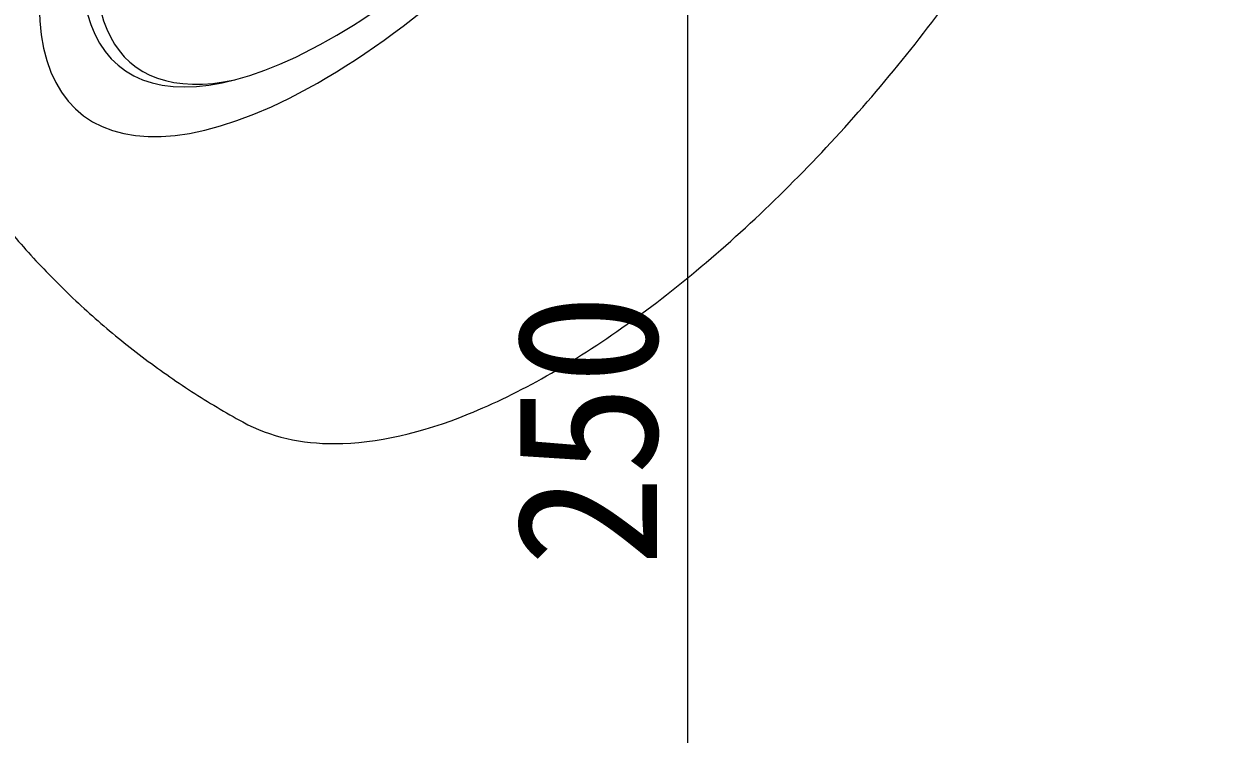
# Model space of a CAD drawing. Header units: millimetres. Extents: x 36 to 2484, y 36 to 1746.
# Drawn here: x 796.4 to 923.1, y 510 to 585.7 of the extents above; entities that cross this region are included whole.
import ezdxf

# ---------------------------------------------------------------- set-up
doc = ezdxf.new("R2010")
doc.units = ezdxf.units.MM
doc.header["$LTSCALE"] = 6
doc.layers.add('가는실선_A4', color=7, linetype='Continuous', lineweight=5)
doc.layers.add('굵은실선_A3', color=7, linetype='Continuous', lineweight=18)
doc.styles.add('치수문자_A3(2.5)', font='')
doc.styles.get('치수문자_A3(2.5)').set_extended_font_data('GulimChe')
doc.dimstyles.new('치수_A3(2.5)', dxfattribs={"dimscale": 6, "dimtxt": 2.5, "dimasz": 2.5, "dimexe": 1.5, "dimexo": 1, "dimgap": 0.5, "dimtad": 1, "dimtoh": 1, "dimdec": 1, "dimrnd": 1e-08, "dimdsep": 46, "dimtxsty": '치수문자_A3(2.5)', "dimcen": 0.09, "dimdle": 10, "dimclrd": 8, "dimclre": 8, "dimclrt": 7, "dimadec": 1, "dimazin": 2, "dimtfac": 0.8, "dimtmove": 0, "dimatfit": 3, "dimfxl": 1, "dimtolj": 1, "dimtzin": 0, "dimlwd": -1, "dimlwe": -1, "dimarcsym": 0})

# ---------------------------------------------------------------- blocks, each defined once
blk = doc.blocks.new('*D19')
at = {"layer": 'Defpoints', "color": 0, "transparency": 16777216}
for p in [(867.2, 667.43), (959.17, 667.43), (1043.17, 417.43)]:
    blk.add_point(p, dxfattribs=at)
at = {"layer": '가는실선_A4', "color": 8, "transparency": 16777216}
for p, q in [((953.17, 667.43), (858.2, 667.43)), ((867.2, 432.43), (867.2, 652.43)), ((1037.17, 417.43), (858.2, 417.43))]:
    blk.add_line(p, q, dxfattribs=at)
for points in [[(864.7, 652.43), (869.7, 652.43), (867.2, 667.43)], [(864.7, 432.43), (869.7, 432.43), (867.2, 417.43)]]:
    blk.add_solid(points, dxfattribs=at)
at = {"layer": '가는실선_A4', "color": 7, "transparency": 16777216, "insert": (856.53, 542.43), "char_height": 15, "attachment_point": 5, "rotation": 90, "style": '치수문자_A3(2.5)'}
blk.add_mtext('\\A1;250', dxfattribs=at)

msp = doc.modelspace()

# ---------------------------------------------------------------- linework, layer by layer
at = {"layer": '굵은실선_A3'}
for centre, major_axis, start_param, end_param in [((839.775, 621.865), (-37.315, -45.701), 5.5278958, 10.158931), ((839.775, 621.865), (33.204, 40.666), 2.367058, 6.968402), ((840.481, 621.288), (-32.538, -39.851), 5.4650539, 6.7548646)]:
    msp.add_ellipse(centre, major_axis=major_axis, ratio=0.4082483, start_param=start_param, end_param=end_param, dxfattribs=at)
for points, knots in [([(819.737, 543.287), (822.661, 541.683), (826.033, 540.967), (834.033, 540.984), (838.807, 542.121), (849.233, 546.327), (854.935, 549.578), (866.32, 557.699), (871.992, 562.526), (882.842, 573.252), (888.023, 579.134), (897.451, 591.411), (901.7, 597.802), (908.881, 610.538), (911.804, 616.877), (916.016, 629.026), (917.28, 634.817), (917.768, 645.432), (916.975, 650.315), (914.158, 655.38), (913.502, 656.335), (912.758, 657.214)], [3.6806588, 3.6806588, 3.6806588, 3.6806588, 3.9283262, 3.9283262, 4.2440463, 4.2440463, 4.586677, 4.586677, 4.9201602, 4.9201602, 5.24894, 5.24894, 5.576864, 5.576864, 5.9071074, 5.9071074, 6.2441866, 6.2441866, 6.5859088, 6.5859088, 6.6714143, 6.6714143, 6.6714143, 6.6714143]), ([(795.076, 563.422), (796.43, 561.825), (797.856, 560.259), (800.842, 557.213), (802.402, 555.735), (805.634, 552.891), (807.307, 551.525), (810.74, 548.927), (812.5, 547.695), (816.081, 545.378), (817.901, 544.293), (819.737, 543.287)], [3.52982168, 3.52982168, 3.52982168, 3.52982168, 3.55998912, 3.55998912, 3.59015655, 3.59015655, 3.62032398, 3.62032398, 3.65049141, 3.65049141, 3.68065884, 3.68065884, 3.68065884, 3.68065884])]:
    msp.add_open_spline(points, degree=3, knots=knots, dxfattribs=at)

# ---------------------------------------------------------------- dimensions: what is measured, and where the dimension line sits
at = {"layer": '가는실선_A4', "color": 8, "true_color": 0x808080}
dim = msp.add_linear_dim(base=(867.196, 667.429), p1=(1043.168, 417.429), p2=(959.168, 667.429), angle=90, dimstyle='치수_A3(2.5)', override={"dimgap": 0.5, "dimtoh": 0, "dimdec": 1, "dimtol": 0, "dimlim": 0, "dimtp": 0, "dimtm": 0, "dimtdec": 2, "dimtofl": 0, "dimatfit": 1}, dxfattribs=at)
dim.commit()
dim.dimension.update_dxf_attribs({"geometry": '*D19', "text_midpoint": (867.196, 542.429), "dimtype": 160})

doc.saveas('drawing.dxf')
